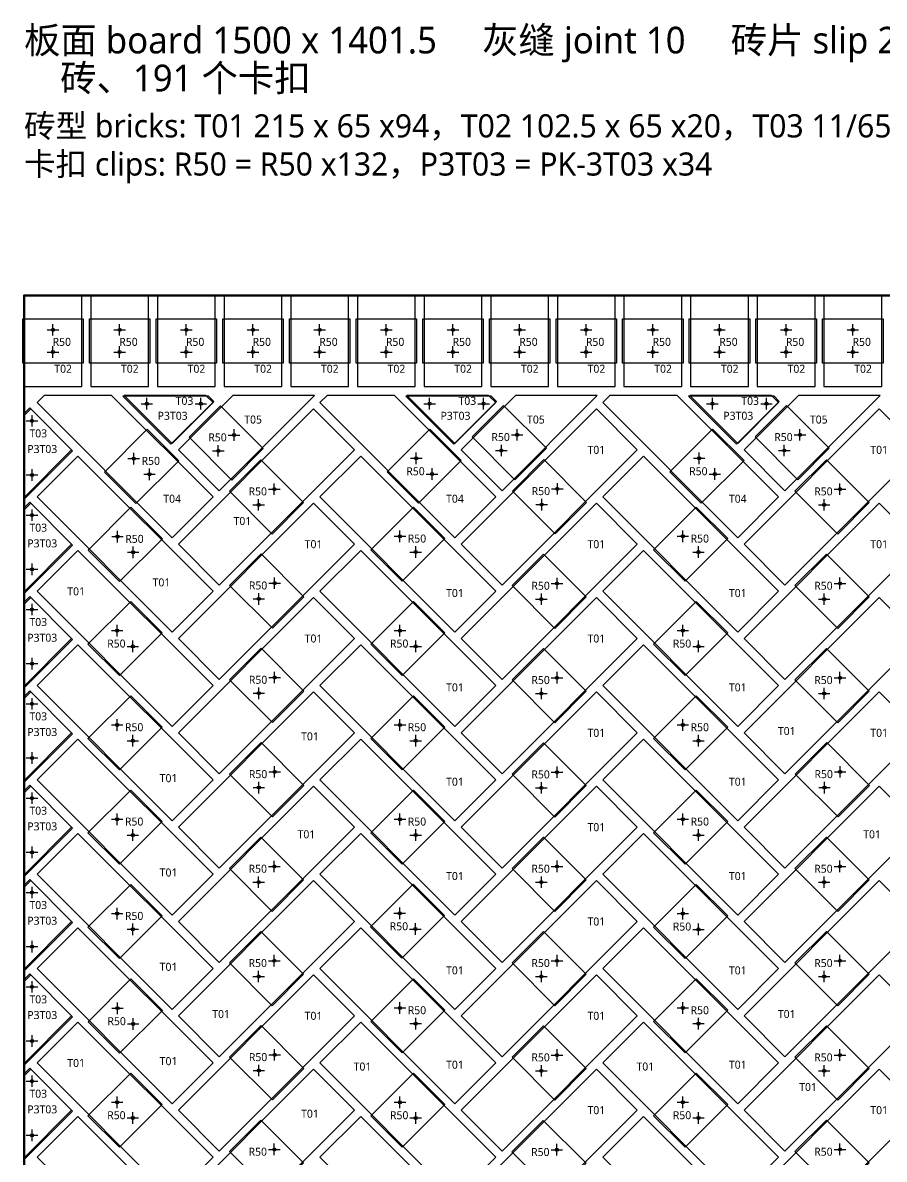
# Model space of a CAD drawing. Header units: millimetres. Extents: x -190 to 7814, y -8952 to 208.
# Drawn here: x 5144 to 6113, y -3363 to -2085 of the extents above; entities that cross this region are included whole.
import ezdxf
from ezdxf.enums import TextEntityAlignment as Align

# ---------------------------------------------------------------- set-up
doc = ezdxf.new("R2010")
doc.units = ezdxf.units.MM
for name, color, linetype in [('BOARD', 7, 'Continuous'), ('P3_CLIP', 5, 'Continuous'), ('P3_HOLE', 1, 'Continuous'), ('P3_SLIP', 7, 'Continuous'), ('P3_TXT_B', 7, 'Continuous'), ('P3_TXT_C', 5, 'Continuous'), ('TITLE', 7, 'Continuous')]:
    doc.layers.add(name, color=color, linetype=linetype)
doc.styles.add('CN', font='msyh.ttc')

msp = doc.modelspace()

# ---------------------------------------------------------------- linework, layer by layer
at = {"layer": 'BOARD', "lineweight": 50}
msp.add_lwpolyline([(5145, -3793.5), (6645, -3793.5), (6645, -2392), (5145, -2392)], close=True, dxfattribs=at)
at = {"layer": 'P3_CLIP'}
for points in [[(5143.5, -2468.25), (5143.5, -2418.25), (5211.5, -2418.25), (5211.5, -2468.25)], [(5218.5, -2468.25), (5218.5, -2418.25), (5286.5, -2418.25), (5286.5, -2468.25)], [(5293.5, -2468.25), (5293.5, -2418.25), (5361.5, -2418.25), (5361.5, -2468.25)], [(5368.5, -2468.25), (5368.5, -2418.25), (5436.5, -2418.25), (5436.5, -2468.25)], [(5443.5, -2468.25), (5443.5, -2418.25), (5511.5, -2418.25), (5511.5, -2468.25)], [(5518.5, -2468.25), (5518.5, -2418.25), (5586.5, -2418.25), (5586.5, -2468.25)], [(5593.5, -2468.25), (5593.5, -2418.25), (5661.5, -2418.25), (5661.5, -2468.25)], [(5668.5, -2468.25), (5668.5, -2418.25), (5736.5, -2418.25), (5736.5, -2468.25)], [(5743.5, -2468.25), (5743.5, -2418.25), (5811.5, -2418.25), (5811.5, -2468.25)], [(5818.5, -2468.25), (5818.5, -2418.25), (5886.5, -2418.25), (5886.5, -2468.25)], [(5893.5, -2468.25), (5893.5, -2418.25), (5961.5, -2418.25), (5961.5, -2468.25)], [(5968.5, -2468.25), (5968.5, -2418.25), (6036.5, -2418.25), (6036.5, -2468.25)], [(6043.5, -2468.25), (6043.5, -2418.25), (6111.5, -2418.25), (6111.5, -2468.25)], [(5352.4, -2505.28), (5256.23, -2505.29), (5310.3, -2559.34), (5358.38, -2511.26)], [(5414.13, -2564.26), (5378.78, -2599.62), (5330.69, -2551.53), (5366.05, -2516.18)], [(5670.59, -2505.28), (5574.43, -2505.28), (5628.49, -2559.34), (5676.57, -2511.26)], [(5732.65, -2563.94), (5697.29, -2599.3), (5649.21, -2551.22), (5684.56, -2515.86)], [(5988.79, -2505.28), (5892.63, -2505.28), (5946.69, -2559.34), (5994.77, -2511.26)], [(6050.84, -2563.94), (6015.49, -2599.3), (5967.41, -2551.22), (6002.76, -2515.86)], [(5145.5, -2524.59), (5145.5, -2620.76), (5199.56, -2566.7), (5151.48, -2518.61)], [(5319.01, -2577.96), (5283.66, -2542.6), (5235.57, -2590.69), (5270.93, -2626.04)], [(5636.89, -2577.64), (5601.54, -2542.29), (5553.45, -2590.37), (5588.81, -2625.73)], [(5955.09, -2577.64), (5919.73, -2542.29), (5871.65, -2590.37), (5907.01, -2625.73)], [(5459.42, -2625.03), (5424.07, -2660.39), (5375.98, -2612.31), (5411.34, -2576.95)], [(5777.94, -2624.72), (5742.58, -2660.07), (5694.5, -2611.99), (5729.85, -2576.63)], [(6095.82, -2625.03), (6060.46, -2660.39), (6012.38, -2612.3), (6047.73, -2576.95)], [(5145.5, -2630.66), (5145.5, -2726.82), (5199.56, -2672.76), (5151.48, -2624.68)], [(5300.64, -2665.66), (5265.28, -2630.3), (5217.2, -2678.38), (5252.56, -2713.74)], [(5618.52, -2665.34), (5583.17, -2629.98), (5535.08, -2678.07), (5570.44, -2713.42)], [(5936.72, -2665.34), (5901.36, -2629.98), (5853.28, -2678.07), (5888.64, -2713.42)], [(5459.74, -2730.78), (5424.38, -2766.14), (5376.3, -2718.06), (5411.66, -2682.7)], [(5777.62, -2731.1), (5742.27, -2766.46), (5694.18, -2718.37), (5729.54, -2683.02)], [(6095.82, -2731.1), (6060.46, -2766.45), (6012.38, -2718.37), (6047.73, -2683.02)], [(5145.5, -2736.73), (5145.5, -2832.89), (5199.56, -2778.83), (5151.48, -2730.75)], [(5300.32, -2771.4), (5264.97, -2736.05), (5216.89, -2784.13), (5252.24, -2819.49)], [(5618.52, -2771.4), (5583.17, -2736.05), (5535.08, -2784.13), (5570.44, -2819.49)], [(5936.72, -2771.4), (5901.36, -2736.05), (5853.28, -2784.13), (5888.64, -2819.49)], [(5459.74, -2836.85), (5424.38, -2872.21), (5376.3, -2824.12), (5411.66, -2788.77)], [(5777.62, -2837.17), (5742.27, -2872.52), (5694.18, -2824.44), (5729.54, -2789.08)], [(6095.82, -2837.17), (6060.46, -2872.52), (6012.38, -2824.44), (6047.73, -2789.08)], [(5145.5, -2842.79), (5145.5, -2938.95), (5199.56, -2884.89), (5151.48, -2836.81)], [(5300.32, -2877.47), (5264.97, -2842.12), (5216.89, -2890.2), (5252.24, -2925.55)], [(5618.52, -2877.47), (5583.17, -2842.12), (5535.08, -2890.2), (5570.44, -2925.55)], [(5936.72, -2877.47), (5901.36, -2842.12), (5853.28, -2890.2), (5888.64, -2925.55)], [(5459.74, -2942.91), (5424.38, -2978.27), (5376.3, -2930.19), (5411.66, -2894.83)], [(5777.62, -2943.23), (5742.26, -2978.59), (5694.18, -2930.5), (5729.54, -2895.15)], [(6096.13, -2942.91), (6060.78, -2978.27), (6012.69, -2930.19), (6048.05, -2894.83)], [(5145.5, -2948.86), (5145.5, -3045.02), (5199.56, -2990.96), (5151.48, -2942.88)], [(5300.32, -2983.54), (5264.97, -2948.18), (5216.88, -2996.27), (5252.24, -3031.62)], [(5618.52, -2983.54), (5583.17, -2948.18), (5535.08, -2996.27), (5570.44, -3031.62)], [(5936.72, -2983.54), (5901.36, -2948.18), (5853.28, -2996.27), (5888.64, -3031.62)], [(5459.42, -3049.3), (5424.07, -3084.65), (5375.99, -3036.57), (5411.34, -3001.22)], [(5777.62, -3049.3), (5742.27, -3084.65), (5694.18, -3036.57), (5729.54, -3001.22)], [(6095.82, -3049.3), (6060.46, -3084.65), (6012.38, -3036.57), (6047.73, -3001.21)], [(5145.5, -3054.93), (5145.5, -3151.09), (5199.56, -3097.03), (5151.48, -3048.95)], [(5618.21, -3089.29), (5582.85, -3053.93), (5534.77, -3102.01), (5570.12, -3137.37)], [(5300.32, -3089.6), (5264.97, -3054.25), (5216.89, -3102.33), (5252.24, -3137.68)], [(5936.72, -3089.6), (5901.36, -3054.25), (5853.28, -3102.33), (5888.64, -3137.69)], [(5459.42, -3155.36), (5424.07, -3190.72), (5375.98, -3142.64), (5411.34, -3107.28)], [(5777.62, -3155.36), (5742.27, -3190.72), (5694.18, -3142.64), (5729.54, -3107.28)], [(6095.82, -3155.36), (6060.46, -3190.72), (6012.38, -3142.64), (6047.73, -3107.28)], [(5145.5, -3160.99), (5145.5, -3257.15), (5199.56, -3203.09), (5151.48, -3155.01)], [(5300.64, -3195.99), (5265.28, -3160.63), (5217.2, -3208.71), (5252.56, -3244.07)], [(5618.52, -3195.67), (5583.17, -3160.31), (5535.08, -3208.4), (5570.44, -3243.75)], [(5936.72, -3195.67), (5901.36, -3160.31), (5853.28, -3208.4), (5888.64, -3243.75)], [(5459.74, -3261.11), (5424.38, -3296.47), (5376.3, -3248.39), (5411.66, -3213.03)], [(5777.62, -3261.43), (5742.27, -3296.79), (5694.18, -3248.7), (5729.54, -3213.35)], [(6095.82, -3261.43), (6060.46, -3296.78), (6012.38, -3248.7), (6047.73, -3213.35)], [(5145.5, -3267.06), (5145.5, -3363.22), (5199.56, -3309.16), (5151.48, -3261.08)], [(5300.32, -3301.73), (5264.97, -3266.38), (5216.89, -3314.46), (5252.24, -3349.82)], [(5618.52, -3301.73), (5583.17, -3266.38), (5535.08, -3314.46), (5570.44, -3349.82)], [(5936.72, -3301.73), (5901.36, -3266.38), (5853.28, -3314.46), (5888.64, -3349.82)], [(5459.42, -3367.5), (5424.07, -3402.85), (5375.99, -3354.77), (5411.34, -3319.42)], [(5777.31, -3367.81), (5741.95, -3403.17), (5693.87, -3355.09), (5729.22, -3319.73)], [(6095.82, -3367.5), (6060.46, -3402.85), (6012.38, -3354.77), (6047.74, -3319.41)]]:
    msp.add_lwpolyline(points, close=True, dxfattribs=at)
at = {"layer": 'P3_HOLE'}
for p, q in [((5177.5, -2437.25), (5177.5, -2424.25)), ((5252.5, -2437.25), (5252.5, -2424.25)), ((5327.5, -2437.25), (5327.5, -2424.25)), ((5402.5, -2437.25), (5402.5, -2424.25)), ((5477.5, -2437.25), (5477.5, -2424.25)), ((5552.5, -2437.25), (5552.5, -2424.25)), ((5627.5, -2437.25), (5627.5, -2424.25)), ((5702.5, -2437.25), (5702.5, -2424.25)), ((5777.5, -2437.25), (5777.5, -2424.25)), ((5852.5, -2437.25), (5852.5, -2424.25)), ((5927.5, -2437.25), (5927.5, -2424.25)), ((6002.5, -2437.25), (6002.5, -2424.25)), ((6077.5, -2437.25), (6077.5, -2424.25)), ((5171, -2430.75), (5184, -2430.75)), ((5246, -2430.75), (5259, -2430.75)), ((5321, -2430.75), (5334, -2430.75)), ((5396, -2430.75), (5409, -2430.75)), ((5471, -2430.75), (5484, -2430.75)), ((5546, -2430.75), (5559, -2430.75)), ((5621, -2430.75), (5634, -2430.75)), ((5696, -2430.75), (5709, -2430.75)), ((5771, -2430.75), (5784, -2430.75)), ((5846, -2430.75), (5859, -2430.75)), ((5921, -2430.75), (5934, -2430.75)), ((5996, -2430.75), (6009, -2430.75)), ((6071, -2430.75), (6084, -2430.75)), ((5177.5, -2462.25), (5177.5, -2449.25)), ((5252.5, -2462.25), (5252.5, -2449.25)), ((5327.5, -2462.25), (5327.5, -2449.25)), ((5402.5, -2462.25), (5402.5, -2449.25)), ((5477.5, -2462.25), (5477.5, -2449.25)), ((5552.5, -2462.25), (5552.5, -2449.25)), ((5627.5, -2462.25), (5627.5, -2449.25)), ((5702.5, -2462.25), (5702.5, -2449.25)), ((5777.5, -2462.25), (5777.5, -2449.25)), ((5852.5, -2462.25), (5852.5, -2449.25)), ((5927.5, -2462.25), (5927.5, -2449.25)), ((6002.5, -2462.25), (6002.5, -2449.25)), ((6077.5, -2462.25), (6077.5, -2449.25)), ((5171, -2455.75), (5184, -2455.75)), ((5246, -2455.75), (5259, -2455.75)), ((5321, -2455.75), (5334, -2455.75)), ((5396, -2455.75), (5409, -2455.75)), ((5471, -2455.75), (5484, -2455.75)), ((5546, -2455.75), (5559, -2455.75)), ((5621, -2455.75), (5634, -2455.75)), ((5696, -2455.75), (5709, -2455.75)), ((5771, -2455.75), (5784, -2455.75)), ((5846, -2455.75), (5859, -2455.75)), ((5921, -2455.75), (5934, -2455.75)), ((5996, -2455.75), (6009, -2455.75)), ((6071, -2455.75), (6084, -2455.75)), ((5276.61, -2513.77), (5289.61, -2513.77)), ((5283.11, -2520.27), (5283.11, -2507.27)), ((5337.42, -2513.77), (5350.42, -2513.77)), ((5343.92, -2520.27), (5343.92, -2507.27)), ((5594.8, -2513.77), (5607.8, -2513.77)), ((5601.3, -2520.27), (5601.3, -2507.27)), ((5655.61, -2513.77), (5668.61, -2513.77)), ((5662.11, -2520.27), (5662.11, -2507.27)), ((5913, -2513.77), (5926, -2513.77)), ((5919.5, -2520.27), (5919.5, -2507.27)), ((5973.81, -2513.77), (5986.81, -2513.77)), ((5980.31, -2520.27), (5980.31, -2507.27)), ((5153.99, -2539.58), (5153.99, -2526.58)), ((5147.49, -2533.08), (5160.49, -2533.08)), ((5381.25, -2555.56), (5381.25, -2542.56)), ((5699.77, -2555.24), (5699.77, -2542.24)), ((6017.97, -2555.24), (6017.97, -2542.24)), ((5374.75, -2549.06), (5387.75, -2549.06)), ((5693.27, -2548.74), (5706.27, -2548.74)), ((6011.47, -2548.74), (6024.47, -2548.74)), ((5357.07, -2566.74), (5370.07, -2566.74)), ((5363.57, -2573.24), (5363.57, -2560.24)), ((5675.59, -2566.42), (5688.59, -2566.42)), ((5682.09, -2572.92), (5682.09, -2559.92)), ((5993.78, -2566.42), (6006.78, -2566.42)), ((6000.28, -2572.92), (6000.28, -2559.92)), ((5261.95, -2575.48), (5274.95, -2575.48)), ((5268.45, -2581.98), (5268.45, -2568.98)), ((5579.83, -2575.17), (5592.83, -2575.17)), ((5586.33, -2581.67), (5586.33, -2568.67)), ((5898.03, -2575.17), (5911.03, -2575.17)), ((5904.53, -2581.67), (5904.53, -2568.67)), ((5147.49, -2593.89), (5160.49, -2593.89)), ((5153.99, -2600.39), (5153.99, -2587.39)), ((5279.63, -2593.16), (5292.63, -2593.16)), ((5286.13, -2599.66), (5286.13, -2586.66)), ((5597.51, -2592.85), (5610.51, -2592.85)), ((5604.01, -2599.35), (5604.01, -2586.35)), ((5915.71, -2592.85), (5928.71, -2592.85)), ((5922.21, -2599.35), (5922.21, -2586.35)), ((5426.54, -2616.33), (5426.54, -2603.33)), ((5745.06, -2616.01), (5745.06, -2603.01)), ((6062.94, -2616.33), (6062.94, -2603.33)), ((5420.04, -2609.83), (5433.04, -2609.83)), ((5738.56, -2609.51), (5751.56, -2609.51)), ((6056.44, -2609.83), (6069.44, -2609.83)), ((5402.36, -2627.51), (5415.36, -2627.51)), ((5408.86, -2634.01), (5408.86, -2621.01)), ((5720.88, -2627.19), (5733.88, -2627.19)), ((5727.38, -2633.69), (5727.38, -2620.69)), ((6038.76, -2627.51), (6051.76, -2627.51)), ((6045.26, -2634.01), (6045.26, -2621.01)), ((5147.49, -2639.14), (5160.49, -2639.14)), ((5153.99, -2645.64), (5153.99, -2632.64)), ((5250.08, -2669.68), (5250.08, -2656.68)), ((5567.96, -2669.36), (5567.96, -2656.36)), ((5886.16, -2669.36), (5886.16, -2656.36)), ((5243.58, -2663.18), (5256.58, -2663.18)), ((5561.46, -2662.86), (5574.46, -2662.86)), ((5879.66, -2662.86), (5892.66, -2662.86)), ((5261.26, -2680.86), (5274.26, -2680.86)), ((5267.76, -2687.36), (5267.76, -2674.36)), ((5579.14, -2680.54), (5592.14, -2680.54)), ((5585.64, -2687.04), (5585.64, -2674.04)), ((5897.34, -2680.54), (5910.34, -2680.54)), ((5903.84, -2687.04), (5903.84, -2674.04)), ((5153.99, -2706.45), (5153.99, -2693.45)), ((5147.49, -2699.95), (5160.49, -2699.95)), ((5426.86, -2722.08), (5426.86, -2709.08)), ((5420.36, -2715.58), (5433.36, -2715.58)), ((5738.24, -2715.9), (5751.24, -2715.9)), ((5744.74, -2722.4), (5744.74, -2709.4)), ((6056.43, -2715.89), (6069.43, -2715.89)), ((6062.93, -2722.39), (6062.93, -2709.39)), ((5402.68, -2733.26), (5415.68, -2733.26)), ((5409.18, -2739.76), (5409.18, -2726.76)), ((5720.56, -2733.58), (5733.56, -2733.58)), ((5727.06, -2740.08), (5727.06, -2727.08)), ((6038.76, -2733.58), (6051.76, -2733.58)), ((6045.26, -2740.08), (6045.26, -2727.08)), ((5147.49, -2745.21), (5160.49, -2745.21)), ((5153.99, -2751.71), (5153.99, -2738.71)), ((5243.27, -2768.93), (5256.27, -2768.93)), ((5249.77, -2775.43), (5249.77, -2762.43)), ((5561.46, -2768.93), (5574.46, -2768.93)), ((5567.96, -2775.43), (5567.96, -2762.43)), ((5879.66, -2768.93), (5892.66, -2768.93)), ((5886.16, -2775.43), (5886.16, -2762.43)), ((5267.44, -2793.11), (5267.44, -2780.11)), ((5585.64, -2793.11), (5585.64, -2780.11)), ((5903.84, -2793.11), (5903.84, -2780.11)), ((5260.94, -2786.61), (5273.94, -2786.61)), ((5579.14, -2786.61), (5592.14, -2786.61)), ((5897.34, -2786.61), (5910.34, -2786.61)), ((5147.49, -2806.02), (5160.49, -2806.02)), ((5153.99, -2812.52), (5153.99, -2799.52)), ((5420.36, -2821.65), (5433.36, -2821.65)), ((5426.86, -2828.15), (5426.86, -2815.15)), ((5738.24, -2821.96), (5751.24, -2821.96)), ((5744.74, -2828.46), (5744.74, -2815.46)), ((6056.44, -2821.96), (6069.44, -2821.96)), ((6062.94, -2828.46), (6062.94, -2815.46)), ((5409.18, -2845.83), (5409.18, -2832.83)), ((5727.06, -2846.14), (5727.06, -2833.14)), ((6045.26, -2846.14), (6045.26, -2833.14)), ((5153.99, -2857.77), (5153.99, -2844.77)), ((5402.68, -2839.33), (5415.68, -2839.33)), ((5720.56, -2839.64), (5733.56, -2839.64)), ((6038.76, -2839.64), (6051.76, -2839.64)), ((5147.49, -2851.27), (5160.49, -2851.27)), ((5243.27, -2875), (5256.27, -2875)), ((5249.77, -2881.5), (5249.77, -2868.5)), ((5561.46, -2875), (5574.46, -2875)), ((5567.96, -2881.5), (5567.96, -2868.5)), ((5879.66, -2875), (5892.66, -2875)), ((5886.16, -2881.5), (5886.16, -2868.5)), ((5267.44, -2899.17), (5267.44, -2886.17)), ((5585.64, -2899.17), (5585.64, -2886.17)), ((5903.84, -2899.17), (5903.84, -2886.17)), ((5260.94, -2892.67), (5273.94, -2892.67)), ((5579.14, -2892.67), (5592.14, -2892.67)), ((5897.34, -2892.67), (5910.34, -2892.67)), ((5147.49, -2912.08), (5160.49, -2912.08)), ((5153.99, -2918.58), (5153.99, -2905.58)), ((5426.86, -2934.21), (5426.86, -2921.21)), ((5744.74, -2934.53), (5744.74, -2921.53)), ((6063.25, -2934.21), (6063.25, -2921.21)), ((5409.18, -2951.89), (5409.18, -2938.89)), ((5420.36, -2927.71), (5433.36, -2927.71)), ((5727.06, -2952.21), (5727.06, -2939.21)), ((5738.24, -2928.03), (5751.24, -2928.03)), ((6045.57, -2951.89), (6045.57, -2938.89)), ((6056.75, -2927.71), (6069.75, -2927.71)), ((5153.99, -2963.84), (5153.99, -2950.84)), ((5402.68, -2945.39), (5415.68, -2945.39)), ((5720.56, -2945.71), (5733.56, -2945.71)), ((6039.07, -2945.39), (6052.07, -2945.39)), ((5147.49, -2957.34), (5160.49, -2957.34)), ((5249.76, -2987.56), (5249.76, -2974.56)), ((5567.96, -2987.56), (5567.96, -2974.56)), ((5886.16, -2987.56), (5886.16, -2974.56)), ((5243.26, -2981.06), (5256.26, -2981.06)), ((5561.46, -2981.06), (5574.46, -2981.06)), ((5879.66, -2981.06), (5892.66, -2981.06)), ((5260.94, -2998.74), (5273.94, -2998.74)), ((5267.44, -3005.24), (5267.44, -2992.24)), ((5579.14, -2998.74), (5592.14, -2998.74)), ((5585.64, -3005.24), (5585.64, -2992.24)), ((5897.34, -2998.74), (5910.34, -2998.74)), ((5903.84, -3005.24), (5903.84, -2992.24)), ((5153.99, -3024.65), (5153.99, -3011.65)), ((5147.49, -3018.15), (5160.49, -3018.15)), ((5426.54, -3040.6), (5426.54, -3027.6)), ((5744.74, -3040.59), (5744.74, -3027.59)), ((6062.94, -3040.59), (6062.94, -3027.59)), ((5420.04, -3034.1), (5433.04, -3034.1)), ((5738.24, -3034.09), (5751.24, -3034.09)), ((6056.44, -3034.09), (6069.44, -3034.09)), ((5402.37, -3051.77), (5415.37, -3051.77)), ((5408.87, -3058.27), (5408.87, -3045.27)), ((5720.57, -3051.78), (5733.57, -3051.78)), ((5727.07, -3058.28), (5727.07, -3045.28)), ((6038.76, -3051.77), (6051.76, -3051.77)), ((6045.26, -3058.27), (6045.26, -3045.27)), ((5147.49, -3063.41), (5160.49, -3063.41)), ((5153.99, -3069.91), (5153.99, -3056.91)), ((5243.27, -3087.13), (5256.27, -3087.13)), ((5249.77, -3093.63), (5249.77, -3080.63)), ((5561.15, -3086.81), (5574.15, -3086.81)), ((5567.65, -3093.31), (5567.65, -3080.31)), ((5879.66, -3087.13), (5892.66, -3087.13)), ((5886.16, -3093.63), (5886.16, -3080.63)), ((5260.94, -3104.8), (5273.94, -3104.8)), ((5267.44, -3111.3), (5267.44, -3098.3)), ((5578.83, -3104.49), (5591.83, -3104.49)), ((5585.33, -3110.99), (5585.33, -3097.99)), ((5897.34, -3104.81), (5910.34, -3104.81)), ((5903.84, -3111.31), (5903.84, -3098.31)), ((5153.99, -3130.72), (5153.99, -3117.72)), ((5147.49, -3124.22), (5160.49, -3124.22)), ((5420.04, -3140.16), (5433.04, -3140.16)), ((5426.54, -3146.66), (5426.54, -3133.66)), ((5738.24, -3140.16), (5751.24, -3140.16)), ((5744.74, -3146.66), (5744.74, -3133.66)), ((6056.44, -3140.16), (6069.44, -3140.16)), ((6062.94, -3146.66), (6062.94, -3133.66)), ((5408.86, -3164.34), (5408.86, -3151.34)), ((5727.06, -3164.34), (5727.06, -3151.34)), ((6045.26, -3164.34), (6045.26, -3151.34)), ((5153.99, -3175.97), (5153.99, -3162.97)), ((5402.36, -3157.84), (5415.36, -3157.84)), ((5720.56, -3157.84), (5733.56, -3157.84)), ((6038.76, -3157.84), (6051.76, -3157.84)), ((5147.49, -3169.47), (5160.49, -3169.47)), ((5243.58, -3193.51), (5256.58, -3193.51)), ((5250.08, -3200.01), (5250.08, -3187.01)), ((5561.46, -3193.19), (5574.46, -3193.19)), ((5567.96, -3199.69), (5567.96, -3186.69)), ((5879.66, -3193.19), (5892.66, -3193.19)), ((5886.16, -3199.69), (5886.16, -3186.69)), ((5267.76, -3217.69), (5267.76, -3204.69)), ((5585.64, -3217.37), (5585.64, -3204.37)), ((5903.84, -3217.37), (5903.84, -3204.37)), ((5261.26, -3211.19), (5274.26, -3211.19)), ((5579.14, -3210.87), (5592.14, -3210.87)), ((5897.34, -3210.87), (5910.34, -3210.87)), ((5147.49, -3230.28), (5160.49, -3230.28)), ((5153.99, -3236.78), (5153.99, -3223.78)), ((5420.36, -3245.91), (5433.36, -3245.91)), ((5426.86, -3252.41), (5426.86, -3239.41)), ((5744.74, -3252.73), (5744.74, -3239.73)), ((6062.93, -3252.72), (6062.93, -3239.72)), ((5409.18, -3270.09), (5409.18, -3257.09)), ((5727.06, -3270.41), (5727.06, -3257.41)), ((5738.24, -3246.23), (5751.24, -3246.23)), ((6045.26, -3270.41), (6045.26, -3257.41)), ((6056.43, -3246.22), (6069.43, -3246.22)), ((5153.99, -3282.04), (5153.99, -3269.04)), ((5402.68, -3263.59), (5415.68, -3263.59)), ((5720.56, -3263.91), (5733.56, -3263.91)), ((6038.76, -3263.91), (6051.76, -3263.91)), ((5147.49, -3275.54), (5160.49, -3275.54)), ((5249.77, -3305.76), (5249.77, -3292.76)), ((5567.96, -3305.76), (5567.96, -3292.76)), ((5886.16, -3305.76), (5886.16, -3292.76)), ((5243.27, -3299.26), (5256.27, -3299.26)), ((5561.46, -3299.26), (5574.46, -3299.26)), ((5879.66, -3299.26), (5892.66, -3299.26)), ((5260.94, -3316.94), (5273.94, -3316.94)), ((5267.44, -3323.44), (5267.44, -3310.44)), ((5579.14, -3316.94), (5592.14, -3316.94)), ((5585.64, -3323.44), (5585.64, -3310.44)), ((5897.34, -3316.94), (5910.34, -3316.94)), ((5903.84, -3323.44), (5903.84, -3310.44)), ((5153.99, -3342.85), (5153.99, -3329.85)), ((5147.49, -3336.35), (5160.49, -3336.35)), ((5426.54, -3358.8), (5426.54, -3345.8)), ((5744.43, -3359.11), (5744.43, -3346.11)), ((6062.94, -3358.79), (6062.94, -3345.79)), ((5420.04, -3352.3), (5433.04, -3352.3)), ((5737.93, -3352.61), (5750.93, -3352.61)), ((6056.44, -3352.29), (6069.44, -3352.29))]:
    msp.add_line(p, q, dxfattribs=at)
for centre in [(5177.5, -2430.75), (5252.5, -2430.75), (5327.5, -2430.75), (5402.5, -2430.75), (5477.5, -2430.75), (5552.5, -2430.75), (5627.5, -2430.75), (5702.5, -2430.75), (5777.5, -2430.75), (5852.5, -2430.75), (5927.5, -2430.75), (6002.5, -2430.75), (6077.5, -2430.75), (5177.5, -2455.75), (5252.5, -2455.75), (5327.5, -2455.75), (5402.5, -2455.75), (5477.5, -2455.75), (5552.5, -2455.75), (5627.5, -2455.75), (5702.5, -2455.75), (5777.5, -2455.75), (5852.5, -2455.75), (5927.5, -2455.75), (6002.5, -2455.75), (6077.5, -2455.75), (5283.11, -2513.77), (5343.92, -2513.77), (5601.3, -2513.77), (5662.11, -2513.77), (5919.5, -2513.77), (5980.31, -2513.77), (5153.99, -2533.08), (5381.25, -2549.06), (5699.77, -2548.74), (6017.97, -2548.74), (5363.57, -2566.74), (5682.09, -2566.42), (6000.28, -2566.42), (5268.45, -2575.48), (5586.33, -2575.17), (5904.53, -2575.17), (5153.99, -2593.89), (5286.13, -2593.16), (5604.01, -2592.85), (5922.21, -2592.85), (5426.54, -2609.83), (5745.06, -2609.51), (6062.94, -2609.83), (5408.86, -2627.51), (5727.38, -2627.19), (6045.26, -2627.51), (5153.99, -2639.14), (5250.08, -2663.18), (5567.96, -2662.86), (5886.16, -2662.86), (5267.76, -2680.86), (5585.64, -2680.54), (5903.84, -2680.54), (5153.99, -2699.95), (5426.86, -2715.58), (5744.74, -2715.9), (6062.93, -2715.89), (5409.18, -2733.26), (5727.06, -2733.58), (6045.26, -2733.58), (5153.99, -2745.21), (5249.77, -2768.93), (5567.96, -2768.93), (5886.16, -2768.93), (5267.44, -2786.61), (5585.64, -2786.61), (5903.84, -2786.61), (5153.99, -2806.02), (5426.86, -2821.65), (5744.74, -2821.96), (6062.94, -2821.96), (5153.99, -2851.27), (5409.18, -2839.33), (5727.06, -2839.64), (6045.26, -2839.64), (5249.77, -2875), (5567.96, -2875), (5886.16, -2875), (5267.44, -2892.67), (5585.64, -2892.67), (5903.84, -2892.67), (5153.99, -2912.08), (5426.86, -2927.71), (5744.74, -2928.03), (6063.25, -2927.71), (5409.18, -2945.39), (5727.06, -2945.71), (6045.57, -2945.39), (5153.99, -2957.34), (5249.76, -2981.06), (5567.96, -2981.06), (5886.16, -2981.06), (5267.44, -2998.74), (5585.64, -2998.74), (5903.84, -2998.74), (5153.99, -3018.15), (5426.54, -3034.1), (5744.74, -3034.09), (6062.94, -3034.09), (5408.87, -3051.77), (5727.07, -3051.78), (6045.26, -3051.77), (5153.99, -3063.41), (5249.77, -3087.13), (5567.65, -3086.81), (5886.16, -3087.13), (5267.44, -3104.8), (5585.33, -3104.49), (5903.84, -3104.81), (5153.99, -3124.22), (5426.54, -3140.16), (5744.74, -3140.16), (6062.94, -3140.16), (5408.86, -3157.84), (5727.06, -3157.84), (6045.26, -3157.84), (5153.99, -3169.47), (5250.08, -3193.51), (5567.96, -3193.19), (5886.16, -3193.19), (5267.76, -3211.19), (5585.64, -3210.87), (5903.84, -3210.87), (5153.99, -3230.28), (5426.86, -3245.91), (5744.74, -3246.23), (6062.93, -3246.22), (5409.18, -3263.59), (5727.06, -3263.91), (6045.26, -3263.91), (5153.99, -3275.54), (5249.77, -3299.26), (5567.96, -3299.26), (5886.16, -3299.26), (5267.44, -3316.94), (5585.64, -3316.94), (5903.84, -3316.94), (5153.99, -3336.35), (5426.54, -3352.3), (5744.43, -3352.61), (6062.94, -3352.29)]:
    msp.add_circle(centre, 1.75, dxfattribs=at)
at = {"layer": 'P3_SLIP'}
for points in [[(5145, -2494.5), (5210, -2494.5), (5210, -2392), (5145, -2392)], [(5220, -2494.5), (5285, -2494.5), (5285, -2392), (5220, -2392)], [(5295, -2494.5), (5360, -2494.5), (5360, -2392), (5295, -2392)], [(5370, -2494.5), (5435, -2494.5), (5435, -2392), (5370, -2392)], [(5445, -2494.5), (5510, -2494.5), (5510, -2392), (5445, -2392)], [(5520, -2494.5), (5585, -2494.5), (5585, -2392), (5520, -2392)], [(5595, -2494.5), (5660, -2494.5), (5660, -2392), (5595, -2392)], [(5670, -2494.5), (5735, -2494.5), (5735, -2392), (5670, -2392)], [(5745, -2494.5), (5810, -2494.5), (5810, -2392), (5745, -2392)], [(5820, -2494.5), (5885, -2494.5), (5885, -2392), (5820, -2392)], [(5895, -2494.5), (5960, -2494.5), (5960, -2392), (5895, -2392)], [(5970, -2494.5), (6035, -2494.5), (6035, -2392), (5970, -2392)], [(6045, -2494.5), (6110, -2494.5), (6110, -2392), (6045, -2392)], [(5357.6, -2618.67), (5243.43, -2504.5), (5167.71, -2504.5), (5159.61, -2512.6), (5311.64, -2664.63)], [(5357.6, -2512.6), (5349.49, -2504.5), (5257.57, -2504.5), (5311.64, -2558.57)], [(5471.77, -2504.5), (5379.84, -2504.5), (5318.71, -2565.64), (5364.67, -2611.6)], [(5675.8, -2618.67), (5561.63, -2504.5), (5485.91, -2504.5), (5477.81, -2512.6), (5629.83, -2664.63)], [(5675.8, -2512.6), (5667.69, -2504.5), (5575.77, -2504.5), (5629.83, -2558.57)], [(5789.97, -2504.5), (5698.04, -2504.5), (5636.91, -2565.64), (5682.87, -2611.6)], [(5993.99, -2618.67), (5879.83, -2504.5), (5804.11, -2504.5), (5796.01, -2512.6), (5948.03, -2664.63)], [(5993.99, -2512.6), (5985.89, -2504.5), (5893.97, -2504.5), (5948.03, -2558.57)], [(6108.16, -2504.5), (6016.24, -2504.5), (5955.1, -2565.64), (6001.07, -2611.6)], [(5145, -2619.14), (5198.5, -2565.64), (5152.54, -2519.67), (5145, -2527.21)], [(5516.7, -2565.64), (5470.74, -2519.67), (5318.71, -2671.7), (5364.67, -2717.66)], [(5834.9, -2565.64), (5788.93, -2519.67), (5636.91, -2671.7), (5682.87, -2717.66)], [(6153.09, -2565.64), (6107.13, -2519.67), (5955.1, -2671.7), (6001.07, -2717.66)], [(5357.6, -2724.74), (5205.57, -2572.71), (5159.61, -2618.67), (5311.64, -2770.7)], [(5675.8, -2724.74), (5523.77, -2572.71), (5477.81, -2618.67), (5629.83, -2770.7)], [(5993.99, -2724.74), (5841.97, -2572.71), (5796.01, -2618.67), (5948.03, -2770.7)], [(5145, -2725.2), (5198.5, -2671.7), (5152.54, -2625.74), (5145, -2633.28)], [(5516.7, -2671.7), (5470.74, -2625.74), (5318.71, -2777.77), (5364.67, -2823.73)], [(5834.9, -2671.7), (5788.93, -2625.74), (5636.91, -2777.77), (5682.87, -2823.73)], [(6153.09, -2671.7), (6107.13, -2625.74), (5955.1, -2777.77), (6001.07, -2823.73)], [(5357.6, -2830.8), (5205.57, -2678.77), (5159.61, -2724.74), (5311.64, -2876.76)], [(5675.8, -2830.8), (5523.77, -2678.77), (5477.81, -2724.74), (5629.83, -2876.76)], [(5993.99, -2830.8), (5841.97, -2678.77), (5796.01, -2724.74), (5948.03, -2876.76)], [(5145, -2831.27), (5198.5, -2777.77), (5152.54, -2731.81), (5145, -2739.34)], [(5516.7, -2777.77), (5470.74, -2731.81), (5318.71, -2883.83), (5364.67, -2929.8)], [(5834.9, -2777.77), (5788.93, -2731.81), (5636.91, -2883.83), (5682.87, -2929.8)], [(6153.09, -2777.77), (6107.13, -2731.81), (5955.1, -2883.83), (6001.07, -2929.8)], [(5357.6, -2936.87), (5205.57, -2784.84), (5159.61, -2830.8), (5311.64, -2982.83)], [(5675.8, -2936.87), (5523.77, -2784.84), (5477.81, -2830.8), (5629.83, -2982.83)], [(5993.99, -2936.87), (5841.97, -2784.84), (5796.01, -2830.8), (5948.03, -2982.83)], [(5145, -2937.33), (5198.5, -2883.83), (5152.54, -2837.87), (5145, -2845.41)], [(5516.7, -2883.83), (5470.74, -2837.87), (5318.71, -2989.9), (5364.67, -3035.86)], [(5834.9, -2883.83), (5788.93, -2837.87), (5636.91, -2989.9), (5682.87, -3035.86)], [(6153.09, -2883.83), (6107.13, -2837.87), (5955.1, -2989.9), (6001.07, -3035.86)], [(5357.6, -3042.93), (5205.57, -2890.91), (5159.61, -2936.87), (5311.64, -3088.9)], [(5675.8, -3042.93), (5523.77, -2890.91), (5477.81, -2936.87), (5629.83, -3088.9)], [(5993.99, -3042.93), (5841.97, -2890.91), (5796.01, -2936.87), (5948.03, -3088.9)], [(5145, -3043.4), (5198.5, -2989.9), (5152.54, -2943.94), (5145, -2951.48)], [(5516.7, -2989.9), (5470.74, -2943.94), (5318.71, -3095.97), (5364.67, -3141.93)], [(5834.9, -2989.9), (5788.93, -2943.94), (5636.91, -3095.97), (5682.87, -3141.93)], [(6153.09, -2989.9), (6107.13, -2943.94), (5955.1, -3095.97), (6001.07, -3141.93)], [(5357.6, -3149), (5205.57, -2996.97), (5159.61, -3042.93), (5311.64, -3194.96)], [(5675.8, -3149), (5523.77, -2996.97), (5477.81, -3042.93), (5629.83, -3194.96)], [(5993.99, -3149), (5841.97, -2996.97), (5796.01, -3042.93), (5948.03, -3194.96)], [(5145, -3149.47), (5198.5, -3095.97), (5152.54, -3050.01), (5145, -3057.54)], [(5516.7, -3095.97), (5470.74, -3050.01), (5318.71, -3202.03), (5364.67, -3247.99)], [(5834.9, -3095.97), (5788.93, -3050.01), (5636.91, -3202.03), (5682.87, -3247.99)], [(6153.09, -3095.97), (6107.13, -3050.01), (5955.1, -3202.03), (6001.07, -3247.99)], [(5357.6, -3255.07), (5205.57, -3103.04), (5159.61, -3149), (5311.64, -3301.03)], [(5675.8, -3255.07), (5523.77, -3103.04), (5477.81, -3149), (5629.83, -3301.03)], [(5993.99, -3255.07), (5841.97, -3103.04), (5796.01, -3149), (5948.03, -3301.03)], [(5145, -3255.53), (5198.5, -3202.03), (5152.54, -3156.07), (5145, -3163.61)], [(5516.7, -3202.03), (5470.74, -3156.07), (5318.71, -3308.1), (5364.67, -3354.06)], [(5834.9, -3202.03), (5788.93, -3156.07), (5636.91, -3308.1), (5682.87, -3354.06)], [(6153.09, -3202.03), (6107.13, -3156.07), (5955.1, -3308.1), (6001.07, -3354.06)], [(5357.6, -3361.13), (5205.57, -3209.1), (5159.61, -3255.07), (5311.64, -3407.09)], [(5675.8, -3361.13), (5523.77, -3209.1), (5477.81, -3255.07), (5629.83, -3407.09)], [(5993.99, -3361.13), (5841.97, -3209.1), (5796.01, -3255.07), (5948.03, -3407.09)], [(5145, -3361.6), (5198.5, -3308.1), (5152.54, -3262.14), (5145, -3269.67)], [(5516.7, -3308.1), (5470.74, -3262.14), (5318.71, -3414.17), (5364.67, -3460.13)], [(5834.9, -3308.1), (5788.93, -3262.14), (5636.91, -3414.17), (5682.87, -3460.13)], [(6153.09, -3308.1), (6107.13, -3262.14), (5955.1, -3414.17), (6001.07, -3460.13)], [(5357.6, -3467.2), (5205.57, -3315.17), (5159.61, -3361.13), (5311.64, -3513.16)], [(5675.8, -3467.2), (5523.77, -3315.17), (5477.81, -3361.13), (5629.83, -3513.16)], [(5993.99, -3467.2), (5841.97, -3315.17), (5796.01, -3361.13), (5948.03, -3513.16)]]:
    msp.add_lwpolyline(points, close=True, dxfattribs=at)

# ---------------------------------------------------------------- texts
at = {"layer": 'P3_TXT_B', "style": 'CN'}
for s, p in [('T02', (5189, -2474.5)), ('T02', (5264, -2474.5)), ('T02', (5339, -2474.5)), ('T02', (5414, -2474.5)), ('T02', (5489, -2474.5)), ('T02', (5564, -2474.5)), ('T02', (5639, -2474.5)), ('T02', (5714, -2474.5)), ('T02', (5789, -2474.5)), ('T02', (5864, -2474.5)), ('T02', (5939, -2474.5)), ('T02', (6014, -2474.5)), ('T02', (6089, -2474.5)), ('T03', (5325.57, -2510.57)), ('T03', (5643.77, -2510.57)), ('T03', (5961.97, -2510.57)), ('T05', (5402.71, -2531.6)), ('T05', (5720.91, -2531.6)), ('T05', (6039.1, -2531.6)), ('T03', (5161, -2547.14)), ('T01', (5788.91, -2565.66)), ('T01', (6107.1, -2565.66)), ('T04', (5311.61, -2620.63)), ('T04', (5629.81, -2620.63)), ('T04', (5948.01, -2620.63)), ('T01', (5390.71, -2645.66)), ('T03', (5161, -2653.2)), ('T01', (5470.71, -2671.73)), ('T01', (5788.91, -2671.73)), ('T01', (6107.1, -2671.73)), ('T01', (5203.61, -2724.76)), ('T01', (5299.61, -2714.7)), ('T01', (5629.81, -2726.7)), ('T01', (5948.01, -2726.7)), ('T03', (5161, -2759.27)), ('T01', (5470.71, -2777.8)), ('T01', (5788.91, -2777.8)), ('T01', (5629.81, -2832.76)), ('T01', (5948.01, -2832.76)), ('T03', (5161, -2865.33)), ('T01', (5466.71, -2887.86)), ('T01', (5788.91, -2883.86)), ('T01', (6003.1, -2881.8)), ('T01', (6107.1, -2883.86)), ('T01', (5307.61, -2934.83)), ('T01', (5629.81, -2938.83)), ('T01', (5948.01, -2938.83)), ('T03', (5161, -2971.4)), ('T01', (5788.91, -2989.93)), ('T01', (5462.71, -2997.93)), ('T01', (6099.1, -2997.93)), ('T01', (5307.61, -3040.9)), ('T01', (5629.81, -3044.9)), ('T01', (5948.01, -3044.9)), ('T03', (5161, -3077.47)), ('T01', (5788.91, -3095.99)), ('T01', (5307.61, -3146.96)), ('T01', (5629.81, -3150.96)), ('T01', (5948.01, -3150.96)), ('T03', (5161, -3183.53)), ('T01', (5366.71, -3199.99)), ('T01', (5470.71, -3202.06)), ('T01', (5788.91, -3202.06)), ('T01', (6003.1, -3199.99)), ('T01', (5203.61, -3255.09)), ('T01', (5307.61, -3253.03)), ('T01', (5525.81, -3259.09)), ('T01', (5629.81, -3257.03)), ('T01', (5844.01, -3259.09)), ('T01', (5948.01, -3257.03)), ('T01', (6027.1, -3282.06)), ('T03', (5161, -3289.6)), ('T01', (5466.71, -3312.13)), ('T01', (5788.91, -3308.13)), ('T01', (6107.1, -3308.13))]:
    msp.add_text(s, height=9, dxfattribs=at).set_placement(p, align=Align.MIDDLE_CENTER)
at = {"layer": 'P3_TXT_C', "style": 'CN'}
for s, p in [('R50', (5187.5, -2444.25)), ('R50', (5262.5, -2444.25)), ('R50', (5337.5, -2444.25)), ('R50', (5412.5, -2444.25)), ('R50', (5487.5, -2444.25)), ('R50', (5562.5, -2444.25)), ('R50', (5637.5, -2444.25)), ('R50', (5712.5, -2444.25)), ('R50', (5787.5, -2444.25)), ('R50', (5862.5, -2444.25)), ('R50', (5937.5, -2444.25)), ('R50', (6012.5, -2444.25)), ('R50', (6087.5, -2444.25)), ('P3T03', (5312.23, -2527.34)), ('P3T03', (5630.43, -2527.34)), ('P3T03', (5948.63, -2527.34)), ('R50', (5362.69, -2551.62)), ('R50', (5681.21, -2551.3)), ('R50', (5999.41, -2551.3)), ('P3T03', (5165.5, -2564.76)), ('R50', (5287.57, -2578.04)), ('R50', (5585.45, -2589.73)), ('R50', (5903.65, -2589.73)), ('R50', (5407.98, -2612.39)), ('R50', (5726.5, -2612.07)), ('R50', (6044.38, -2612.39)), ('P3T03', (5165.5, -2670.82)), ('R50', (5269.2, -2665.74)), ('R50', (5587.08, -2665.42)), ('R50', (5905.28, -2665.42)), ('R50', (5408.3, -2718.14)), ('R50', (5726.18, -2718.46)), ('R50', (6044.38, -2718.45)), ('P3T03', (5165.5, -2776.89)), ('R50', (5248.89, -2783.49)), ('R50', (5567.08, -2783.49)), ('R50', (5885.28, -2783.49)), ('R50', (5408.3, -2824.21)), ('R50', (5726.18, -2824.52)), ('R50', (6044.38, -2824.52)), ('R50', (5268.89, -2877.55)), ('R50', (5587.08, -2877.55)), ('R50', (5905.28, -2877.55)), ('P3T03', (5165.5, -2882.95)), ('R50', (5408.3, -2930.27)), ('R50', (5726.18, -2930.59)), ('R50', (6044.69, -2930.27)), ('P3T03', (5165.5, -2989.02)), ('R50', (5268.88, -2983.62)), ('R50', (5587.08, -2983.62)), ('R50', (5905.28, -2983.62)), ('R50', (5407.99, -3036.65)), ('R50', (5726.18, -3036.65)), ('R50', (6044.38, -3036.65)), ('P3T03', (5165.5, -3095.09)), ('R50', (5268.89, -3089.68)), ('R50', (5566.77, -3101.37)), ('R50', (5885.28, -3101.69)), ('R50', (5407.98, -3142.72)), ('R50', (5726.18, -3142.72)), ('R50', (6044.38, -3142.72)), ('R50', (5587.08, -3195.75)), ('R50', (5905.28, -3195.75)), ('P3T03', (5165.5, -3201.15)), ('R50', (5249.2, -3208.07)), ('R50', (5408.3, -3248.47)), ('R50', (5726.18, -3248.79)), ('R50', (6044.38, -3248.78)), ('P3T03', (5165.5, -3307.22)), ('R50', (5248.89, -3313.82)), ('R50', (5567.08, -3313.82)), ('R50', (5885.28, -3313.82)), ('R50', (5407.99, -3354.85)), ('R50', (5725.87, -3355.17)), ('R50', (6044.38, -3354.85))]:
    msp.add_text(s, height=9, dxfattribs=at).set_placement(p, align=Align.MIDDLE_CENTER)
at = {"layer": 'TITLE', "style": 'CN'}
for s, height, p in [('板面 board 1500 x 1401.5     灰缝 joint 10     砖片 slip 215 x 65 x 20     共 166 片砖、166 个卡扣     备料 order +15%: 191 片', 30, (5145, -2128.96)), ('    砖、191 个卡扣', 30, (5145, -2171.56)), ('砖型 bricks: T01 215 x 65 x94，T02 102.5 x 65 x20，T03 11/65/76/92 x34，T04 11/65/76/161/215 x10，T05 65/86/92/151 x8', 26, (5145, -2222.16)), ('卡扣 clips: R50 = R50 x132，P3T03 = PK-3T03 x34', 26, (5145, -2265.08))]:
    msp.add_text(s, height=height, dxfattribs=at).set_placement(p, align=Align.BOTTOM_LEFT)

doc.saveas('drawing.dxf')
